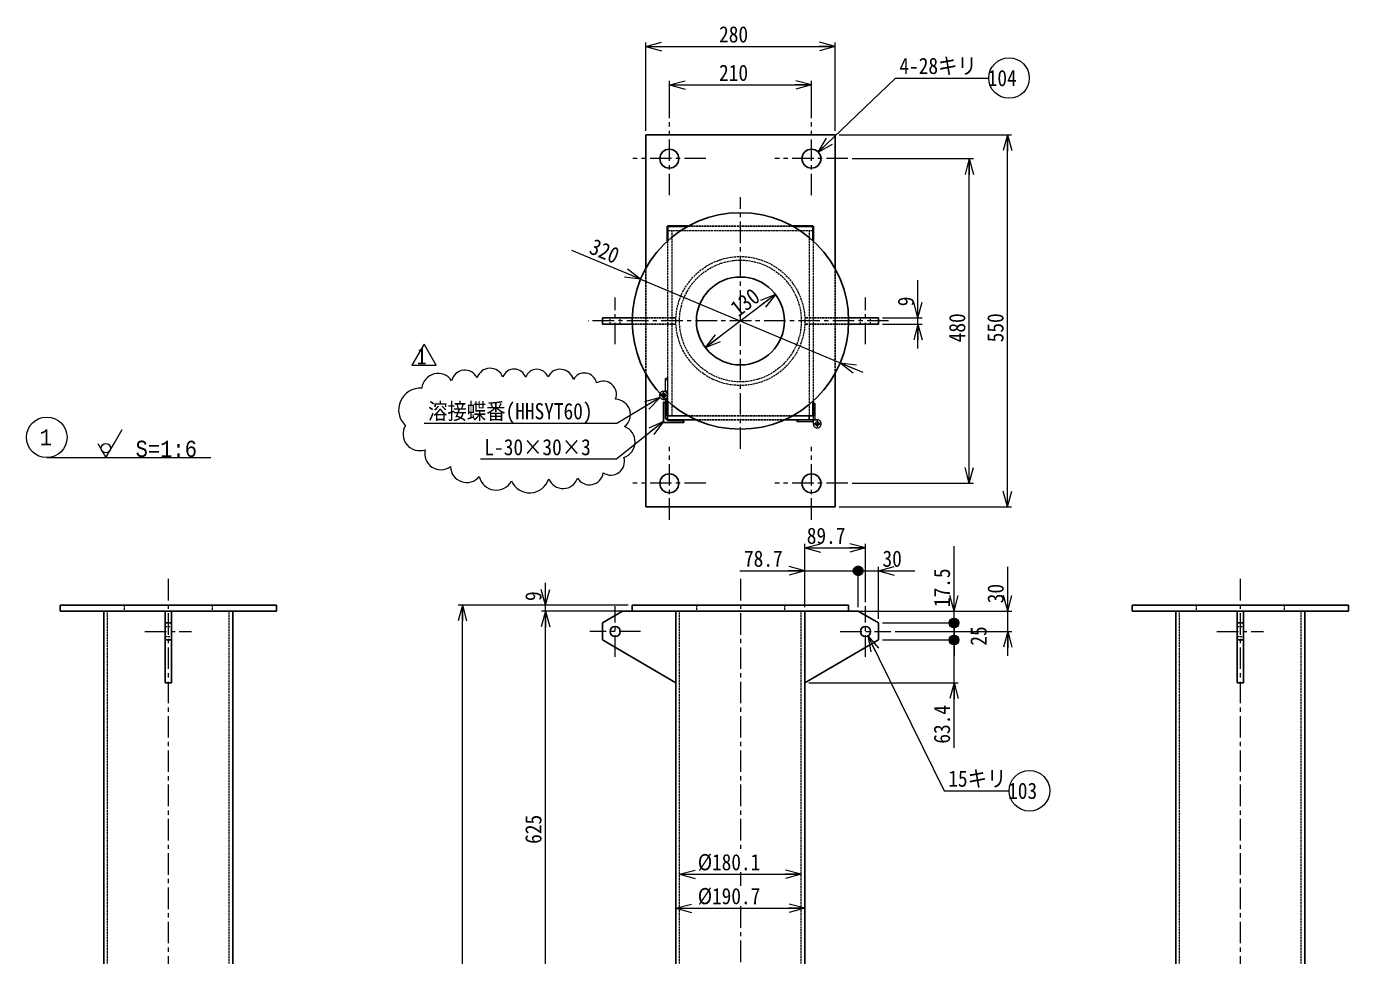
# Model space of a CAD drawing. Header units: millimetres. Extents: x 28 to 14464, y 24 to 7000.
# Drawn here: x 6489 to 8443, y 1808 to 3183 of the extents above; entities that cross this region are included whole.
import ezdxf

# ---------------------------------------------------------------- set-up
doc = ezdxf.new("R2010")
doc.units = ezdxf.units.MM
doc.linetypes.add('CENTER', pattern=[50.7, 31.8, -6.3, 6.3, -6.3])
doc.linetypes.add('DASHED', pattern=[4, 3, -1])
doc.layers.add('LAYER008', color=7, linetype='Continuous')
doc.styles.add('FX_VECTOR', font='MONOTXT.SHX', dxfattribs={"bigfont": 'BIGFONT.SHX'})
doc.styles.add('ＭＳ 明朝', font='')
doc.styles.get('ＭＳ 明朝').set_extended_font_data('ＭＳ 明朝')

# ---------------------------------------------------------------- blocks, each defined once
blk = doc.blocks.new('BLKF048')
at = {"layer": 'LAYER008', "color": 7, "linetype": 'CENTER', "lineweight": 13}
for p, q in [((7543.8, 2366.2), (7543.8, 1962.4)), ((7543.8, 1932.4), (7543.8, 1912.2)), ((7543.8, 1882.2), (7543.8, 1645.8))]:
    blk.add_line(p, q, dxfattribs=at)
at = {"layer": 'LAYER008', "color": 3, "linetype": 'Continuous', "lineweight": 25}
for p, q in [((7448.4, 1693.5), (7448.4, 2318.5)), ((7448.4, 2318.5), (7639.1, 2318.5)), ((7639.1, 2318.5), (7639.1, 1693.5)), ((7639.1, 1693.5), (7448.4, 1693.5))]:
    blk.add_line(p, q, dxfattribs=at)
at = {"layer": 'LAYER008', "color": 7, "linetype": 'DASHED', "lineweight": 13}
for p, q in [((7453.7, 1693.5), (7453.7, 2318.5)), ((7633.8, 1693.5), (7633.8, 2318.5))]:
    blk.add_line(p, q, dxfattribs=at)
blk = doc.blocks.new('BLKF049')
at = {"layer": 'LAYER008', "color": 7, "linetype": 'CENTER', "lineweight": 13}
blk.add_line((6698.3, 2366.2), (6698.3, 1645.8), dxfattribs=at)
at = {"layer": 'LAYER008', "color": 3, "linetype": 'Continuous', "lineweight": 25}
for p, q in [((6603, 1693.5), (6603, 2318.5)), ((6603, 2318.5), (6793.7, 2318.5)), ((6793.7, 2318.5), (6793.7, 1693.5)), ((6793.7, 1693.5), (6603, 1693.5))]:
    blk.add_line(p, q, dxfattribs=at)
at = {"layer": 'LAYER008', "color": 7, "linetype": 'DASHED', "lineweight": 13}
for p, q in [((6608.3, 1693.5), (6608.3, 2318.5)), ((6788.4, 1693.5), (6788.4, 2318.5))]:
    blk.add_line(p, q, dxfattribs=at)
blk = doc.blocks.new('BLKF050')
at = {"layer": 'LAYER008', "color": 7, "linetype": 'Continuous', "lineweight": 13}
for p, q in [((7627.3, 2601.5), (7657.3, 2601.5)), ((7627.3, 2601.5), (7627.3, 2598.5)), ((7629.3, 2598.5), (7629.3, 2601.5)), ((7650.8, 2598.5), (7650.8, 2601.5)), ((7652.1, 2598.5), (7627.3, 2598.5))]:
    blk.add_line(p, q, dxfattribs=at)
at = {"layer": 'LAYER008', "color": 7, "linetype": 'DASHED', "lineweight": 13}
blk.add_arc((7657.3, 2595.5), 6, 30, 90, dxfattribs=at)
blk = doc.blocks.new('BLKF051')
at = {"layer": 'LAYER008', "color": 7, "linetype": 'Continuous', "lineweight": 13}
for p, q in [((7651.3, 2625.5), (7651.3, 2595.5)), ((7651.3, 2625.5), (7654.3, 2625.5)), ((7651.3, 2623.5), (7654.3, 2623.5)), ((7654.3, 2600.7), (7654.3, 2625.5))]:
    blk.add_line(p, q, dxfattribs=at)
at = {"layer": 'LAYER008', "color": 7, "linetype": 'DASHED', "lineweight": 13}
blk.add_line((7654.3, 2602), (7651.3, 2602), dxfattribs=at)
at = {"layer": 'LAYER008', "color": 7, "linetype": 'CENTER', "lineweight": 13}
for p, q in [((7657.3, 2601.8), (7657.3, 2589.2)), ((7651, 2595.5), (7663.6, 2595.5))]:
    blk.add_line(p, q, dxfattribs=at)
at = {"layer": 'LAYER008', "color": 7, "linetype": 'Continuous', "lineweight": 13}
blk.add_circle((7657.3, 2595.5), 3, dxfattribs=at)
blk.add_arc((7657.3, 2595.5), 6, 180, 120, dxfattribs=at)
blk = doc.blocks.new('FXTIP_ARROW_S')
at = {"color": 0, "linetype": 'Continuous', "lineweight": -2}
for q in [(-1, 0), (-0.966, 0.259), (-0.966, -0.259)]:
    blk.add_line((0, 0), q, dxfattribs=at)
blk = doc.blocks.new('FXTIP_ARROW_E')
at = {"color": 0, "linetype": 'Continuous', "lineweight": -2}
for q in [(-1, 0), (-0.966, 0.259), (-0.966, -0.259)]:
    blk.add_line((0, 0), q, dxfattribs=at)
blk = doc.blocks.new('BLKF085')
at = {"layer": 'LAYER008', "color": 7, "linetype": 'CENTER', "lineweight": 13}
for p, q in [((8282.6, 2366.2), (8282.6, 1637.5)), ((8282.6, 1607.5), (8282.6, 941.2))]:
    blk.add_line(p, q, dxfattribs=at)
at = {"layer": 'LAYER008', "color": 3, "linetype": 'Continuous', "lineweight": 25}
for p, q in [((8378, 2318.5), (8187.3, 2318.5)), ((8187.3, 2318.5), (8187.3, 1693.5)), ((8378, 1693.5), (8378, 2318.5)), ((8187.3, 1693.5), (8378, 1693.5))]:
    blk.add_line(p, q, dxfattribs=at)
at = {"layer": 'LAYER008', "color": 7, "linetype": 'DASHED', "lineweight": 13}
for p, q in [((8192.6, 1693.5), (8192.6, 2318.5)), ((8372.7, 1693.5), (8372.7, 2318.5))]:
    blk.add_line(p, q, dxfattribs=at)
blk = doc.blocks.new('BLKF092')
at = {"layer": 'LAYER008', "color": 7, "linetype": 'CENTER', "lineweight": 13}
for p, q in [((7728.8, 2251), (7728.8, 2326)), ((7691.3, 2288.5), (7766.3, 2288.5))]:
    blk.add_line(p, q, dxfattribs=at)
at = {"layer": 'LAYER008', "color": 3, "linetype": 'Continuous', "lineweight": 25}
for p, q in [((7717.8, 2318.5), (7703.8, 2318.5)), ((7717.8, 2318.5), (7747.8, 2301)), ((7747.8, 2276), (7747.8, 2301)), ((7747.8, 2276), (7639.1, 2212.6))]:
    blk.add_line(p, q, dxfattribs=at)
blk.add_circle((7728.8, 2288.5), 7.5, dxfattribs=at)
blk = doc.blocks.new('BLKF093')
at = {"layer": 'LAYER008', "color": 7, "linetype": 'CENTER', "lineweight": 13}
for p, q in [((7358.8, 2251), (7358.8, 2326)), ((7396.3, 2288.5), (7321.3, 2288.5))]:
    blk.add_line(p, q, dxfattribs=at)
at = {"layer": 'LAYER008', "color": 3, "linetype": 'Continuous', "lineweight": 25}
for p, q in [((7369.8, 2318.5), (7339.8, 2301)), ((7369.8, 2318.5), (7383.8, 2318.5)), ((7339.8, 2276), (7339.8, 2301)), ((7339.8, 2276), (7448.4, 2212.6))]:
    blk.add_line(p, q, dxfattribs=at)
blk.add_circle((7358.8, 2288.5), 7.5, dxfattribs=at)
blk = doc.blocks.new('FXTIP_BLACKDOT_S')
at = {"color": 0, "linetype": 'Continuous', "lineweight": -2}
blk.add_line((0, 0), (-1, 0), dxfattribs=at)
blk.add_lwpolyline([(-0.15, 0, 0.3, 0.3, 1), (0.15, 0, 0.3, 0.3, 1)], format="xyseb", close=True, dxfattribs=at)
blk.add_circle((0, 0), 0.3, dxfattribs=at)
blk = doc.blocks.new('FXTIP_BLACKDOT_E')
at = {"color": 0, "linetype": 'Continuous', "lineweight": -2}
blk.add_line((0, 0), (-1, 0), dxfattribs=at)
blk.add_lwpolyline([(-0.15, 0, 0.3, 0.3, 1), (0.15, 0, 0.3, 0.3, 1)], format="xyseb", close=True, dxfattribs=at)
blk.add_circle((0, 0), 0.3, dxfattribs=at)
blk = doc.blocks.new('BLKF095')
at = {"layer": 'LAYER008', "color": 7, "linetype": 'CENTER', "lineweight": 13}
blk.add_line((7728.8, 2713), (7728.8, 2782), dxfattribs=at)
at = {"layer": 'LAYER008', "color": 7, "linetype": 'DASHED', "lineweight": 25}
for p, q in [((7703.7, 2752), (7639, 2752)), ((7703.7, 2743), (7639, 2743))]:
    blk.add_line(p, q, dxfattribs=at)
at = {"layer": 'LAYER008', "color": 3, "linetype": 'Continuous', "lineweight": 25}
for p, q in [((7747.8, 2752), (7703.7, 2752)), ((7747.8, 2743), (7703.7, 2743)), ((7747.8, 2743), (7747.8, 2752))]:
    blk.add_line(p, q, dxfattribs=at)
at = {"layer": 'LAYER008', "color": 7, "linetype": 'DASHED', "lineweight": 13}
for p, q in [((7721.3, 2743), (7721.3, 2752)), ((7736.3, 2743), (7736.3, 2752))]:
    blk.add_line(p, q, dxfattribs=at)
blk = doc.blocks.new('BLKF096')
at = {"layer": 'LAYER008', "color": 7, "linetype": 'CENTER', "lineweight": 13}
blk.add_line((7358.8, 2713), (7358.8, 2782), dxfattribs=at)
at = {"layer": 'LAYER008', "color": 3, "linetype": 'Continuous', "lineweight": 25}
for p, q in [((7339.8, 2743), (7339.8, 2752)), ((7339.8, 2752), (7383.8, 2752)), ((7339.8, 2743), (7383.8, 2743))]:
    blk.add_line(p, q, dxfattribs=at)
at = {"layer": 'LAYER008', "color": 7, "linetype": 'DASHED', "lineweight": 13}
for p, q in [((7351.3, 2743), (7351.3, 2752)), ((7366.3, 2743), (7366.3, 2752))]:
    blk.add_line(p, q, dxfattribs=at)
at = {"layer": 'LAYER008', "color": 7, "linetype": 'DASHED', "lineweight": 25}
for p, q in [((7383.8, 2752), (7448.5, 2752)), ((7383.8, 2743), (7448.5, 2743))]:
    blk.add_line(p, q, dxfattribs=at)
blk = doc.blocks.new('BLKF097')
at = {"layer": 'LAYER008', "color": 3, "linetype": 'Continuous', "lineweight": 25}
for p, q in [((8278.1, 2318.5), (8278.1, 2212.6)), ((8287.1, 2318.5), (8278.1, 2318.5)), ((8287.1, 2212.6), (8287.1, 2318.5)), ((8278.1, 2301), (8287.1, 2301)), ((8278.1, 2276), (8287.1, 2276)), ((8278.1, 2212.6), (8287.1, 2212.6))]:
    blk.add_line(p, q, dxfattribs=at)
at = {"layer": 'LAYER008', "color": 7, "linetype": 'CENTER', "lineweight": 13}
blk.add_line((8248.1, 2288.5), (8317.1, 2288.5), dxfattribs=at)
at = {"layer": 'LAYER008', "color": 7, "linetype": 'DASHED', "lineweight": 13}
for p, q in [((8278.1, 2296), (8287.1, 2296)), ((8278.1, 2281), (8287.1, 2281))]:
    blk.add_line(p, q, dxfattribs=at)
blk = doc.blocks.new('BLKF098')
at = {"layer": 'LAYER008', "color": 3, "linetype": 'Continuous', "lineweight": 25}
for p, q in [((6693.8, 2318.5), (6693.8, 2212.6)), ((6702.8, 2318.5), (6693.8, 2318.5)), ((6702.8, 2212.6), (6702.8, 2318.5)), ((6693.8, 2301), (6702.8, 2301)), ((6693.8, 2276), (6702.8, 2276)), ((6693.8, 2212.6), (6702.8, 2212.6))]:
    blk.add_line(p, q, dxfattribs=at)
at = {"layer": 'LAYER008', "color": 7, "linetype": 'CENTER', "lineweight": 13}
blk.add_line((6663.8, 2288.5), (6732.8, 2288.5), dxfattribs=at)
at = {"layer": 'LAYER008', "color": 7, "linetype": 'DASHED', "lineweight": 13}
for p, q in [((6693.8, 2296), (6702.8, 2296)), ((6693.8, 2281), (6702.8, 2281))]:
    blk.add_line(p, q, dxfattribs=at)
blk = doc.blocks.new('BLKF101')
at = {"layer": 'LAYER008', "color": 3, "linetype": 'Continuous', "lineweight": 25}
for p, q in [((7430.3, 2597.5), (7430.3, 2627.5)), ((7430.3, 2627.5), (7431.3, 2627.5)), ((7433.3, 2625.5), (7433.3, 2604.5)), ((7458.3, 2600.5), (7437.3, 2600.5)), ((7460.3, 2597.5), (7430.3, 2597.5)), ((7460.3, 2597.5), (7460.3, 2598.5))]:
    blk.add_line(p, q, dxfattribs=at)
for centre, radius, start, end in [((7431.3, 2625.5), 2, 0, 90), ((7437.3, 2604.5), 4, 180, 270), ((7458.3, 2598.5), 2, 0, 90)]:
    blk.add_arc(centre, radius, start, end, dxfattribs=at)
blk = doc.blocks.new('BLKF103')
at = {"layer": 'LAYER008', "color": 6, "linetype": 'Continuous', "lineweight": 20}
for p, q in [((7436.3, 2662.5), (7433.3, 2662.5)), ((7433.3, 2642.7), (7433.3, 2662.5)), ((7433.3, 2660.5), (7436.3, 2660.5)), ((7436.3, 2662.5), (7436.3, 2637.5)), ((7433.3, 2644), (7436.3, 2644))]:
    blk.add_line(p, q, dxfattribs=at)
at = {"layer": 'LAYER008', "color": 7, "linetype": 'DASHED', "lineweight": 13}
blk.add_arc((7430.3, 2637.5), 6, 300, 0, dxfattribs=at)
blk = doc.blocks.new('BLKF104')
at = {"layer": 'LAYER008', "color": 7, "linetype": 'CENTER', "lineweight": 13}
for p, q in [((7430.3, 2631.2), (7430.3, 2643.8)), ((7436.6, 2637.5), (7424, 2637.5))]:
    blk.add_line(p, q, dxfattribs=at)
at = {"layer": 'LAYER008', "color": 6, "linetype": 'Continuous', "lineweight": 20}
for p, q in [((7433.3, 2632.3), (7433.3, 2612.5)), ((7436.3, 2612.5), (7436.3, 2637.5)), ((7436.3, 2614.5), (7433.3, 2614.5)), ((7436.3, 2612.5), (7433.3, 2612.5))]:
    blk.add_line(p, q, dxfattribs=at)
at = {"layer": 'LAYER008', "color": 7, "linetype": 'DASHED', "lineweight": 13}
blk.add_line((7433.3, 2631), (7436.3, 2631), dxfattribs=at)
at = {"layer": 'LAYER008', "color": 6, "linetype": 'Continuous', "lineweight": 20}
blk.add_circle((7430.3, 2637.5), 3, dxfattribs=at)
blk.add_arc((7430.3, 2637.5), 6, 0, 300, dxfattribs=at)
blk = doc.blocks.new('BLKF102')
at = {"layer": 'LAYER008', "color": 6, "linetype": 'Continuous', "lineweight": 20}
blk.add_circle((7430.3, 2637.5), 2.5, dxfattribs=at)
for name in ['BLKF103', 'BLKF104']:
    blk.add_blockref(name, (0, 0), dxfattribs=at)
blk = doc.blocks.new('BLKF107')
at = {"layer": 'LAYER008', "color": 7, "linetype": 'Continuous', "lineweight": 13}
for centre, radius, start, end in [((7173.9, 2657.3), 20.3, 21.6762, 161.6443), ((7097, 2645.7), 24.2, 34.0522, 174.0203), ((7136.7, 2654.7), 20.1, 26.7258, 166.6939), ((7209.5, 2658.4), 17.9, 19.0768, 159.0448), ((7243, 2658.5), 17.6, 20.9708, 160.9389), ((7277.6, 2656), 20.1, 14.1386, 154.1066), ((7313.2, 2652.2), 18.4, 11.7565, 151.7246), ((7340.9, 2638.7), 19.8, 339.2301, 119.1982), ((7070.8, 2616.2), 32.1, 86.2665, 226.2345), ((7358.7, 2609.1), 22.6, 308.2151, 88.1832), ((7069.8, 2580.4), 24.6, 149.2092, 289.1773), ((7363.8, 2568.7), 24.4, 288.6356, 68.6037), ((7101.2, 2551.6), 24, 166.5208, 306.4889), ((7352.3, 2539.8), 20.2, 236.7188, 16.6869), ((7139.4, 2532.6), 24, 180.6928, 320.6609), ((7320.7, 2526), 20.7, 211.4855, 351.4536), ((7182.8, 2523), 25.5, 192.727, 332.6951), ((7232.5, 2522.8), 29.4, 202.8784, 342.8464), ((7281.7, 2522.4), 22.6, 201.5038, 341.4719)]:
    blk.add_arc(centre, radius, start, end, dxfattribs=at)

msp = doc.modelspace()

# ---------------------------------------------------------------- linework, layer by layer
at = {"layer": 'LAYER008', "color": 7, "linetype": 'Continuous', "lineweight": 13}
for p, q in [((7403.8, 3028.5), (7403.8, 3159.3)), ((7403.8, 3153.3), (7683.8, 3153.3)), ((7683.8, 3028.5), (7683.8, 3159.3)), ((7438.8, 3047.5), (7438.8, 3102.5)), ((7438.8, 3096.5), (7648.8, 3096.5)), ((7648.8, 3047.5), (7648.8, 3102.5)), ((7658.8, 2997.2), (7772.8, 3106.7)), ((7772.8, 3106.7), (7910.8, 3106.7)), ((7689.8, 3022.5), (7944.6, 3022.5)), ((7938.6, 2472.5), (7938.6, 3022.5)), ((7708.8, 2987.5), (7888.1, 2987.5)), ((7882.1, 2507.5), (7882.1, 2987.5)), ((7396.1, 2809.2), (7294.7, 2851.6)), ((7396.1, 2809.2), (7691.4, 2685.7)), ((7806.2, 2752), (7806.2, 2807.7)), ((7595.5, 2786.9), (7492.1, 2708.1)), ((7753.8, 2752), (7812.2, 2752)), ((7753.8, 2743), (7812.2, 2743)), ((7806.2, 2743), (7806.2, 2752)), ((7806.2, 2707), (7806.2, 2743)), ((7076.2, 2713.2), (7058.2, 2682.1)), ((7094.2, 2682.1), (7076.2, 2713.2)), ((7058.2, 2682.1), (7094.2, 2682.1)), ((7691.4, 2685.7), (7724.6, 2671.9)), ((7425.1, 2634.4), (7361.2, 2596.1)), ((7430.3, 2598.9), (7360.5, 2543)), ((6618.1, 2566.3), (6630.1, 2587.1)), ((7361.2, 2596.1), (7076.2, 2596.1)), ((6594.1, 2566.3), (6606.1, 2545.5)), ((6606.1, 2545.5), (6618.1, 2566.3)), ((6518.6, 2545.5), (6761, 2545.5)), ((7360.5, 2543), (7159.5, 2543)), ((7708.8, 2507.5), (7888.1, 2507.5)), ((7689.8, 2472.5), (7944.6, 2472.5)), ((7639.1, 2324.5), (7639.1, 2418)), ((7639.1, 2412), (7728.8, 2412)), ((7728.8, 2332), (7728.8, 2418)), ((7859.6, 2318.5), (7859.6, 2414.5)), ((7639.1, 2324.5), (7639.1, 2384.1)), ((7717.8, 2324.5), (7717.8, 2384.1)), ((7747.8, 2307), (7747.8, 2384.1)), ((7543.1, 2378.1), (7639.1, 2378.1)), ((7639.1, 2378.1), (7717.8, 2378.1)), ((7717.8, 2378.1), (7747.8, 2378.1)), ((7747.8, 2378.1), (7801.8, 2378.1)), ((7938.9, 2318.5), (7938.9, 2383.8)), ((7255.8, 2327.5), (7255.8, 2360.5)), ((7377.8, 2327.5), (7126.9, 2327.5)), ((7132.9, 433.5), (7132.9, 2327.5)), ((7377.8, 2327.5), (7249.8, 2327.5)), ((7255.8, 2318.5), (7255.8, 2327.5)), ((7377.8, 2318.5), (7249.8, 2318.5)), ((7255.8, 1693.5), (7255.8, 2318.5)), ((7709.8, 2318.5), (7944.9, 2318.5)), ((7709.8, 2318.5), (7865.6, 2318.5)), ((7859.6, 2301), (7859.6, 2318.5)), ((7938.9, 2288.5), (7938.9, 2318.5)), ((7753.8, 2301), (7865.6, 2301)), ((7772.3, 2288.5), (7944.9, 2288.5)), ((7859.6, 2276), (7859.6, 2301)), ((7938.9, 2252.5), (7938.9, 2288.5)), ((7732.1, 2281.8), (7845, 2052.9)), ((7753.8, 2276), (7865.6, 2276)), ((7859.6, 2212.6), (7859.6, 2276)), ((7645.1, 2212.6), (7865.6, 2212.6)), ((7859.6, 2116.6), (7859.6, 2212.6)), ((7845, 2052.9), (7941, 2052.9)), ((7453.7, 1929.4), (7633.8, 1929.4)), ((7448.4, 1879.2), (7639.1, 1879.2))]:
    msp.add_line(p, q, dxfattribs=at)
at = {"layer": 'LAYER008', "color": 7, "linetype": 'CENTER', "lineweight": 13}
for p, q in [((7438.8, 2933.5), (7438.8, 3041.5)), ((7648.8, 2933.5), (7648.8, 3041.5)), ((7492.8, 2987.5), (7384.8, 2987.5)), ((7702.8, 2987.5), (7594.8, 2987.5)), ((7543.8, 2558.5), (7543.8, 2930.5)), ((7762.8, 2747.5), (7318.8, 2747.5)), ((7438.8, 2453.5), (7438.8, 2561.5)), ((7648.8, 2453.5), (7648.8, 2561.5)), ((7492.8, 2507.5), (7384.8, 2507.5)), ((7702.8, 2507.5), (7594.8, 2507.5))]:
    msp.add_line(p, q, dxfattribs=at)
at = {"layer": 'LAYER008', "color": 3, "linetype": 'Continuous', "lineweight": 25}
for p, q in [((7403.8, 3022.5), (7683.8, 3022.5)), ((7403.8, 2824.9), (7403.8, 3022.5)), ((7683.8, 2824.9), (7683.8, 3022.5)), ((7403.8, 2472.5), (7403.8, 2670)), ((7683.8, 2472.5), (7683.8, 2670)), ((7436.3, 2607.5), (7466.3, 2607.5)), ((7436.3, 2601.5), (7436.3, 2607.5)), ((7436.3, 2601.5), (7478.3, 2601.5)), ((7609.2, 2601.5), (7651.3, 2601.5)), ((7621.2, 2607.5), (7651.3, 2607.5)), ((7645.3, 2607.5), (7645.3, 2601.5)), ((7403.8, 2472.5), (7683.8, 2472.5)), ((6858.3, 2327.5), (6538.3, 2327.5)), ((6538.3, 2327.5), (6538.3, 2318.5)), ((6858.3, 2327.5), (6858.3, 2318.5)), ((7703.8, 2327.5), (7383.8, 2327.5)), ((7383.8, 2327.5), (7383.8, 2318.5)), ((7703.8, 2327.5), (7703.8, 2318.5)), ((8122.6, 2327.5), (8442.6, 2327.5)), ((8122.6, 2327.5), (8122.6, 2318.5)), ((8442.6, 2327.5), (8442.6, 2318.5)), ((6858.3, 2318.5), (6538.3, 2318.5)), ((7703.8, 2318.5), (7383.8, 2318.5)), ((8122.6, 2318.5), (8442.6, 2318.5))]:
    msp.add_line(p, q, dxfattribs=at)
at = {"layer": 'LAYER008', "color": 3, "linetype": 'Continuous', "lineweight": 35}
for p, q in [((7436.3, 2887.5), (7466.3, 2887.5)), ((7436.3, 2887.5), (7436.3, 2866)), ((7621.2, 2887.5), (7651.3, 2887.5)), ((7651.3, 2887.5), (7651.3, 2866)), ((7436.3, 2629), (7436.3, 2607.5)), ((7651.3, 2629), (7651.3, 2607.5))]:
    msp.add_line(p, q, dxfattribs=at)
at = {"layer": 'LAYER008', "color": 7, "linetype": 'DASHED', "lineweight": 13}
for p, q in [((7436.3, 2881.5), (7651.3, 2881.5)), ((7442.3, 2881.5), (7442.3, 2607.5)), ((7645.3, 2881.5), (7645.3, 2607.5)), ((7436.3, 2866), (7436.3, 2629)), ((7651.3, 2866), (7651.3, 2629)), ((6633.3, 2327.5), (6633.3, 2318.5)), ((6763.3, 2327.5), (6763.3, 2318.5)), ((7478.8, 2327.5), (7478.8, 2318.5)), ((7608.8, 2327.5), (7608.8, 2318.5)), ((8217.6, 2327.5), (8217.6, 2318.5)), ((8347.6, 2327.5), (8347.6, 2318.5))]:
    msp.add_line(p, q, dxfattribs=at)
at = {"layer": 'LAYER008', "color": 7, "linetype": 'DASHED', "lineweight": 25}
for p, q in [((7466.3, 2887.5), (7621.2, 2887.5)), ((7403.8, 2670), (7403.8, 2824.9)), ((7683.8, 2670), (7683.8, 2824.9)), ((7466.3, 2607.5), (7621.2, 2607.5)), ((7478.3, 2601.5), (7609.2, 2601.5))]:
    msp.add_line(p, q, dxfattribs=at)
at = {"layer": 'LAYER008', "color": 7, "linetype": 'Continuous', "lineweight": 13}
for centre, radius in [((7940.8, 3106.7), 30), ((6518.6, 2575.5), 30), ((6606.1, 2559.3), 6.93), ((7971, 2052.9), 30)]:
    msp.add_circle(centre, radius, dxfattribs=at)
at = {"layer": 'LAYER008', "color": 3, "linetype": 'Continuous', "lineweight": 25}
for centre, radius in [((7438.8, 2987.5), 14), ((7648.8, 2987.5), 14), ((7543.8, 2747.5), 160), ((7543.8, 2747.5), 65), ((7438.8, 2507.5), 14), ((7648.8, 2507.5), 14)]:
    msp.add_circle(centre, radius, dxfattribs=at)
at = {"layer": 'LAYER008', "color": 7, "linetype": 'DASHED', "lineweight": 13}
for radius in [95.3, 90]:
    msp.add_circle((7543.8, 2747.5), radius, dxfattribs=at)

# ---------------------------------------------------------------- block references
at = {"layer": 'LAYER008', "color": 7, "linetype": 'Continuous', "lineweight": 13, "xscale": 24, "yscale": 24}
for name, p, rotation in [('FXTIP_ARROW_S', (7403.8, 3153.3), 180), ('FXTIP_ARROW_E', (7683.8, 3153.3), 360), ('FXTIP_ARROW_S', (7438.8, 3096.5), 180), ('FXTIP_ARROW_E', (7648.8, 3096.5), 360), ('FXTIP_ARROW_S', (7658.8, 2997.2), 223.8672109637243), ('FXTIP_ARROW_E', (7938.6, 3022.5), 90), ('FXTIP_ARROW_E', (7882.1, 2987.5), 90), ('FXTIP_ARROW_S', (7396.1, 2809.2), 337.312172262618), ('FXTIP_ARROW_S', (7595.5, 2786.9), 37.30935435792585), ('FXTIP_ARROW_S', (7806.2, 2752), 270), ('FXTIP_ARROW_E', (7806.2, 2743), 90), ('FXTIP_ARROW_E', (7492.1, 2708.1), 217.3093543579259), ('FXTIP_ARROW_S', (7691.4, 2685.7), 157.312172262618), ('FXTIP_ARROW_S', (7425.1, 2634.4), 30.90850940076294), ('FXTIP_ARROW_S', (7430.3, 2598.9), 38.66783085861503), ('FXTIP_ARROW_S', (7882.1, 2507.5), 270), ('FXTIP_ARROW_S', (7938.6, 2472.5), 270), ('FXTIP_ARROW_S', (7639.1, 2412), 180), ('FXTIP_ARROW_E', (7728.8, 2412), 360), ('FXTIP_ARROW_E', (7639.1, 2378.1), 360), ('FXTIP_BLACKDOT_S', (7717.8, 2378.1), 180), ('FXTIP_ARROW_S', (7747.8, 2378.1), 180), ('FXTIP_ARROW_S', (7255.8, 2327.5), 270), ('FXTIP_ARROW_E', (7132.9, 2327.5), 90), ('FXTIP_ARROW_S', (7859.6, 2318.5), 270), ('FXTIP_ARROW_S', (7938.9, 2318.5), 270), ('FXTIP_ARROW_E', (7255.8, 2318.5), 90), ('FXTIP_BLACKDOT_E', (7859.6, 2301), 90), ('FXTIP_ARROW_E', (7938.9, 2288.5), 90), ('FXTIP_ARROW_S', (7732.1, 2281.8), 116.2579720381561), ('FXTIP_BLACKDOT_E', (7859.6, 2276), 90), ('FXTIP_ARROW_E', (7859.6, 2212.6), 90), ('FXTIP_ARROW_S', (7453.7, 1929.4), 180), ('FXTIP_ARROW_E', (7633.8, 1929.4), 360), ('FXTIP_ARROW_S', (7448.4, 1879.2), 180), ('FXTIP_ARROW_E', (7639.1, 1879.2), 360)]:
    msp.add_blockref(name, p, dxfattribs=dict(at, rotation=rotation))
at = {"layer": 'LAYER008', "color": 7, "linetype": 'DASHED', "lineweight": 25}
for name in ['BLKF096', 'BLKF095']:
    msp.add_blockref(name, (0, 0), dxfattribs=at)
at = {"layer": 'LAYER008', "color": 7, "linetype": 'Continuous', "lineweight": 13}
for name in ['BLKF107', 'BLKF051', 'BLKF050', 'BLKF048']:
    msp.add_blockref(name, (0, 0), dxfattribs=at)
at = {"layer": 'LAYER008', "color": 6, "linetype": 'Continuous', "lineweight": 20}
msp.add_blockref('BLKF102', (0, 0), dxfattribs=at)
at = {"layer": 'LAYER008', "color": 3, "linetype": 'Continuous', "lineweight": 25}
for name in ['BLKF101', 'BLKF049', 'BLKF085', 'BLKF093', 'BLKF092', 'BLKF098', 'BLKF097']:
    msp.add_blockref(name, (0, 0), dxfattribs=at)

# ---------------------------------------------------------------- texts
at = {"layer": 'LAYER008', "color": 6, "linetype": 'Continuous', "lineweight": 0, "style": 'ＭＳ 明朝', "width": 0.875}
for s, rotation, p in [('280', 0, (7512.3, 3159.3)), ('210', 0, (7512.3, 3102.5)), ('104', 0, (7909.3, 3094.7)), ('320', -22.6878, (7318.7, 2848.1)), ('130', 37.3094, (7540.9, 2752.8)), ('9', 90, (7800.2, 2769.3)), ('480', 90, (7876.1, 2716)), ('550', 90, (7932.6, 2716)), ('1', 0, (7065.7, 2683.2)), ('89.7', 0, (7641.9, 2418)), ('78.7', 0, (7549.1, 2384.1)), ('30', 0, (7753.8, 2384.1)), ('17.5', 90, (7853.6, 2324.5)), ('9', 90, (7249.8, 2333.5)), ('30', 90, (7932.9, 2330.2)), ('25', 90, (7907.6, 2267.5)), ('63.4', 90, (7853.6, 2122.6)), ('103', 0, (7939.5, 2040.9)), ('625', 90, (7249.8, 1974.5)), ('%%c', 0, (7480.8, 1935.4)), ('180.1', 0, (7501.8, 1935.4)), ('%%c', 0, (7480.8, 1885.2)), ('190.7', 0, (7501.8, 1885.2))]:
    msp.add_text(s, height=24, rotation=rotation, dxfattribs=at).set_placement(p)
at = {"layer": 'LAYER008', "color": 6, "linetype": 'Continuous', "lineweight": 0, "width": 0.875}
for s, style, p in [('4-28キリ', 'ＭＳ 明朝', (7778.8, 3112.7)), ('溶接蝶番(HHSYT60)', 'ＭＳ 明朝', (7082.2, 2602.1)), ('1', 'FX_VECTOR', (6508.1, 2563.5)), ('S=1:6', 'FX_VECTOR', (6649.9, 2546.5)), ('L-30×30×3', 'ＭＳ 明朝', (7165.5, 2549)), ('15キリ', 'ＭＳ 明朝', (7851, 2058.9))]:
    msp.add_text(s, height=24, dxfattribs=dict(at, style=style)).set_placement(p)

doc.saveas('drawing.dxf')
